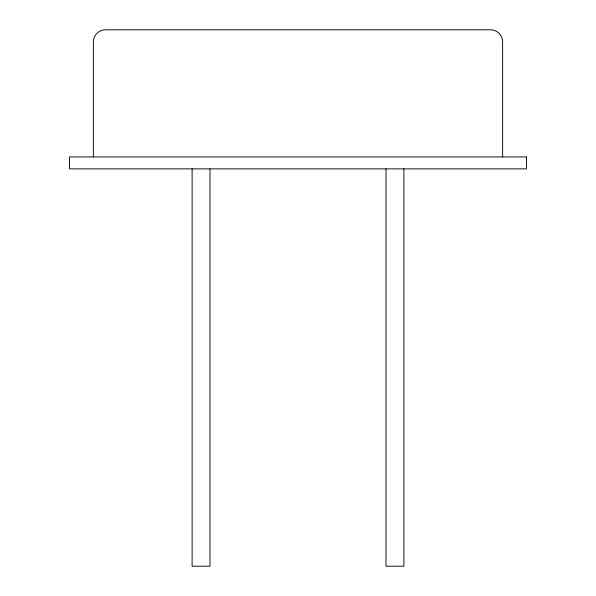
<?xml version="1.0" encoding="UTF-8"?>
<svg xmlns="http://www.w3.org/2000/svg" width="596" height="596" viewBox="0 0 596 596"><rect width="100%" height="100%" fill="white"/><g stroke="black" fill="none" stroke-linecap="round" stroke-linejoin="round"><path stroke-width="0.89" d="M502.629 156.949L502.629 41.72C502.659 35.298 496.997 29.755 490.605 29.8L105.395 29.8C99.003 29.755 93.341 35.298 93.371 41.72L93.371 156.949M403.887 168.869L403.887 566.2L386.007 566.2L386.007 168.869M209.993 168.869L209.993 566.2L192.113 566.2L192.113 168.869M526.469 156.949L69.531 156.949L69.531 168.869L526.469 168.869L526.469 156.949"/></g></svg>
